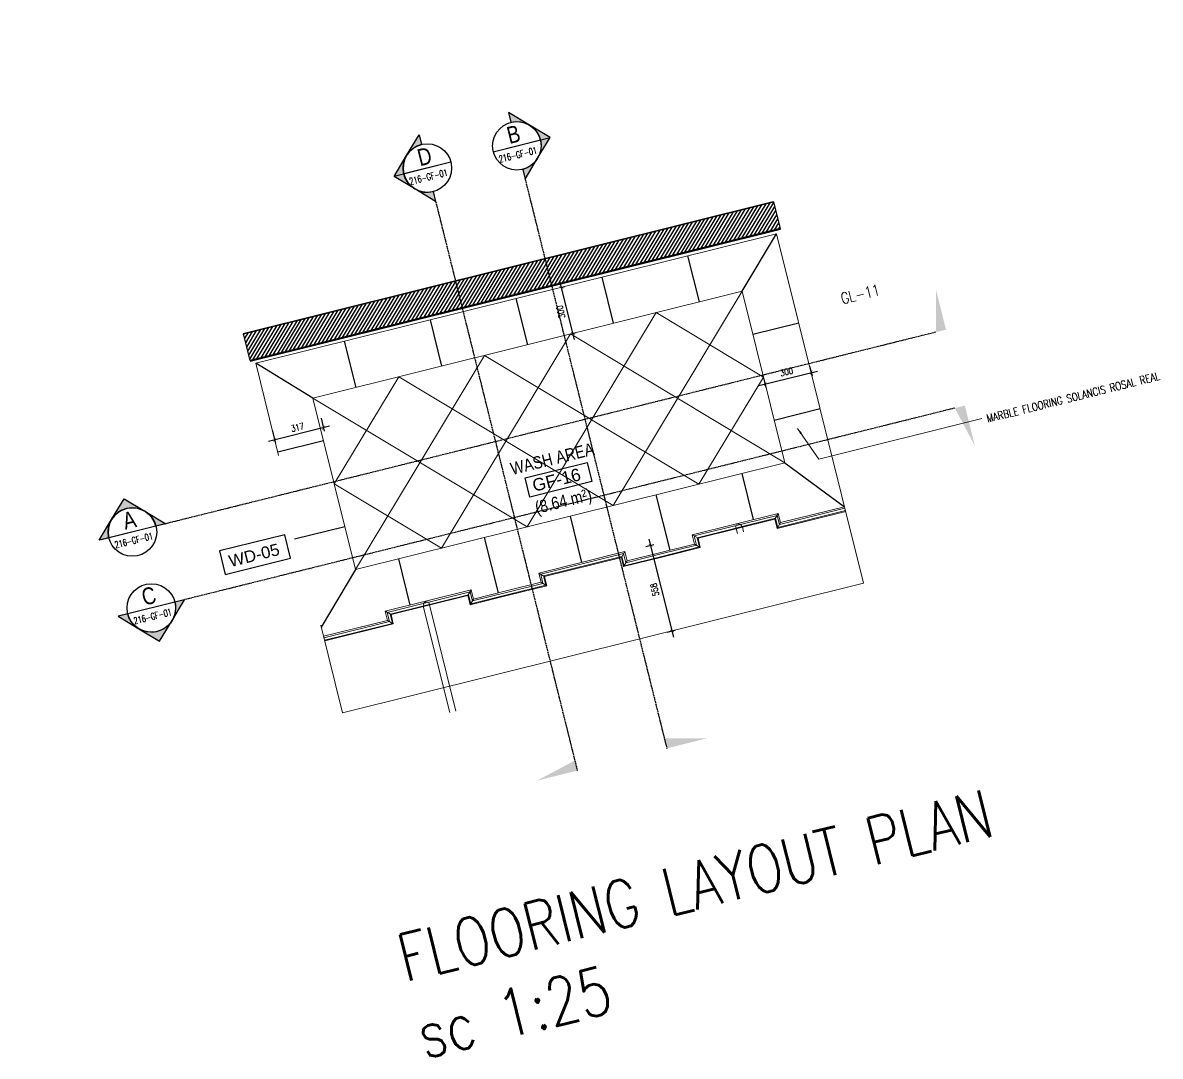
# Model space of a CAD drawing. Header units: inches. Extents: x 252212 to 296477, y 417293 to 492071.
# Drawn here: x 283199 to 290382, y 464169 to 470697 of the extents above; entities that cross this region are included whole.
import ezdxf
from ezdxf.enums import TextEntityAlignment as Align

# ---------------------------------------------------------------- set-up
doc = ezdxf.new("R2010")
doc.units = ezdxf.units.IN
doc.header["$MEASUREMENT"] = 0
doc.set_wipeout_variables(frame=1)
for name, pattern in [('ACAD_ISO04W100', [30, 24, -3, 0, -3]), ('ACAD_ISO10W100', [18, 12, -3, 0, -3]), ('DRAWING LIST$0$PHANTOM-Z', [69.2, 60, -1.4, 2.5, -1.4, 2.5, -1.4])]:
    doc.linetypes.add(name, pattern=pattern)
for name, color, linetype in [('0 toilet wall finishing', 8, 'Continuous'), ('8', 8, 'Continuous'), ('A-AXIS', 1, 'Continuous'), ('A-TXT3', 2, 'Continuous'), ('Layer3', 7, 'Continuous'), ('MARBLE 2', 6, 'Continuous'), ('xref grd floor$0$CQ Wall hatch_CHB', 8, 'Continuous')]:
    doc.layers.add(name, color=color, linetype=linetype)
for name, color, linetype, lineweight in [('A-Dim-ID', 9, 'Continuous', 20), ('A-DOOR', 134, 'Continuous', 18), ('CUTTING LN', 162, 'ACAD_ISO10W100', 25), ('ID-NOTES', 3, 'Continuous', 0), ('Marble', 6, 'Continuous', 0)]:
    doc.layers.add(name, color=color, linetype=linetype, lineweight=lineweight)
doc.styles.add('ARIAL', font='arial.ttf')
doc.styles.add('ARIAL-REG', font='arial.ttf', dxfattribs={"height": 50})
doc.styles.add('ID-ARIAL', font='arial.ttf')
doc.styles.add('ID-ROMA', font='ROMANS.shx', dxfattribs={"width": 0.8})
doc.styles.add('ID-ROMANS', font='romans.shx', dxfattribs={"width": 0.8})
doc.styles.add('ST9', font='romans.shx', dxfattribs={"width": 0.8})
doc.styles.add('TXT2', font='romans.shx', dxfattribs={"width": 0.9})
doc.styles.add('ZZ-Dim All', font='romans.shx', dxfattribs={"width": 0.8})
doc.dimstyles.new('DIM 0200', dxfattribs={"dimscale": 200, "dimtxt": 1, "dimasz": 0.8, "dimexe": 0.5, "dimexo": 1, "dimgap": 0.4, "dimtad": 1, "dimdec": 0, "dimrnd": 10, "dimdsep": 46, "dimtxsty": 'ZZ-Dim All', "dimblk1": 'ARCHTICK', "dimblk2": 'ARCHTICK', "dimsah": 1, "dimcen": 1, "dimdle": 0.5, "dimclrd": 256, "dimclre": 256, "dimclrt": 256, "dimadec": 0, "dimazin": 2, "dimtfac": 1, "dimtdec": 0, "dimtix": 1, "dimtmove": 2, "dimatfit": 2, "dimfxl": 1, "dimfxlon": 1, "dimtolj": 1, "dimtzin": 0, "dimlwd": -1, "dimlwe": -1, "dimarcsym": 0})
doc.dimstyles.new('DIM-20', dxfattribs={"dimscale": 1000, "dimtxt": 0.044, "dimasz": 0.035, "dimexe": 0.022, "dimexo": 0.022, "dimgap": 0.022, "dimtad": 1, "dimdec": 0, "dimzin": 0, "dimdsep": 46, "dimtxsty": 'ST9', "dimblk1": 'ARCHTICK', "dimblk2": 'ARCHTICK', "dimsah": 1, "dimcen": 0.08800000000000001, "dimdle": 0.04, "dimclrd": 256, "dimclre": 256, "dimclrt": 3, "dimadec": 0, "dimazin": 0, "dimtfac": 1, "dimtdec": 0, "dimtix": 1, "dimtofl": 0, "dimtmove": 1, "dimatfit": 3, "dimldrblk": 'CLOSED', "dimfxl": 1, "dimtolj": 1, "dimtzin": 0, "dimarcsym": 0})

# ---------------------------------------------------------------- blocks, each defined once
blk = doc.blocks.new('_ARCHTICK')
at = {"color": 0, "linetype": 'ByBlock', "const_width": 0.15}
blk.add_lwpolyline([(-0.5, -0.5), (0.5, 0.5)], dxfattribs=at)
blk = doc.blocks.new('*D97')
at = {"layer": 'A-Dim-ID', "lineweight": -2, "transparency": 16777216}
for p, q in [((287848.0339372155, 468405.2779515981), (288216.7930277267, 468497.0245885885)), ((288168.0721023613, 468527.1755208884), (288183.2880113911, 468466.0179138174)), ((287876.9422688379, 468454.7601730458), (287892.1622221615, 468393.5863106643))]:
    blk.add_line(p, q, dxfattribs=at)
at = {"layer": 'Defpoints', "color": 0, "transparency": 16777216}
for p in [(288162.7604680561, 468548.5246787408, -2.210991648221918e-07), (288177.9763770859, 468487.3670716698), (287871.6306345327, 468476.1093308982, -2.210991648221918e-07)]:
    blk.add_point(p, dxfattribs=at)
at = {"layer": 'A-Dim-ID', "lineweight": -2, "transparency": 16777216, "xscale": 20, "yscale": 20, "zscale": 20}
for p, rotation in [((288177.9763770859, 468487.3670716698), 13.9714232829857), ((287886.8505878563, 468414.9354685167), 193.9714232829857)]:
    blk.add_blockref('_ARCHTICK', p, dxfattribs=dict(at, rotation=rotation))
at = {"layer": 'A-Dim-ID', "color": 3, "transparency": 16777216, "insert": (288022.2730897064, 468491.9087532661), "char_height": 40, "attachment_point": 5, "rotation": 13.97142328298572, "style": 'ST9'}
blk.add_mtext('\\A1;300', dxfattribs=at)
blk = doc.blocks.new('_CLOSED')
at = {"color": 0, "linetype": 'ByBlock'}
for p, q in [((-1, 0.1666666666666666), (0, 0)), ((-1, 0.1666666666666666), (-1, -0.1666666666666666)), ((0, 0), (-1, -0.1666666666666666)), ((0, 0), (-1, 0))]:
    blk.add_line(p, q, dxfattribs=at)
blk = doc.blocks.new('*D98')
at = {"layer": 'A-Dim-ID', "lineweight": -2, "transparency": 16777216}
for p, q in [((285083.0922177239, 468199.2991728967), (285103.3800085717, 468117.7560499342)), ((285136.8850249072, 468148.7627247053), (284751.3376420728, 468052.8391890264)), ((284775.1628114507, 468122.7522660097), (284795.4659270188, 468041.1475480927))]:
    blk.add_line(p, q, dxfattribs=at)
at = {"layer": 'Defpoints', "color": 0, "transparency": 16777216}
for p in [(285077.7805834187, 468220.648330749, -2.210991648221918e-07), (284769.8511771454, 468144.1014238621, -2.210991648221918e-07), (284790.1542927135, 468062.4967059451)]:
    blk.add_point(p, dxfattribs=at)
at = {"layer": 'A-Dim-ID', "lineweight": -2, "transparency": 16777216, "xscale": 20, "yscale": 20, "zscale": 20}
for p, rotation in [((285098.0683742664, 468139.1052077865), 13.9714232829857), ((284790.1542927135, 468062.4967059451), 193.9714232829857)]:
    blk.add_blockref('_ARCHTICK', p, dxfattribs=dict(at, rotation=rotation))
at = {"layer": 'A-Dim-ID', "color": 3, "transparency": 16777216, "insert": (284933.9709407254, 468141.5584400386), "char_height": 40, "attachment_point": 5, "rotation": 13.971423282985718, "style": 'ST9'}
blk.add_mtext('\\A1;317', dxfattribs=at)
blk = doc.blocks.new('*D99')
at = {"layer": 'A-Dim-ID', "lineweight": -2, "transparency": 16777216}
for p, q in [((286683.024578944, 468696.3759698153), (286591.275078789, 469065.1465683007)), ((286607.0397026144, 469027.8493555121), (286622.2817535601, 469031.6415519653)), ((286678.5083217482, 468736.4717571651), (286694.7162198777, 468740.5042547613))]:
    blk.add_line(p, q, dxfattribs=at)
at = {"layer": 'Defpoints', "color": 0, "transparency": 16777216}
for p in [(286585.6905447619, 469022.5377212069, -4.179565382828037e-07), (286600.9325957076, 469026.32991766), (286657.1591638957, 468731.1601228599, -2.210991648221918e-07)]:
    blk.add_point(p, dxfattribs=at)
at = {"layer": 'A-Dim-ID', "lineweight": -2, "transparency": 16777216, "xscale": 20, "yscale": 20, "zscale": 20}
for p, rotation in [((286600.9325957077, 469026.32991766), 103.9714232829857), ((286673.3670620253, 468735.192620456), 283.9714232829857)]:
    blk.add_blockref('_ARCHTICK', p, dxfattribs=dict(at, rotation=rotation))
at = {"layer": 'A-Dim-ID', "color": 3, "transparency": 16777216, "insert": (286596.3923456937, 468870.6208762934), "char_height": 40, "attachment_point": 5, "rotation": 103.97142328298571, "style": 'ST9'}
blk.add_mtext('\\A1;300', dxfattribs=at)
blk = doc.blocks.new('*D100')
at = {"layer": 'A-Dim-ID', "lineweight": -2, "transparency": 16777216}
for p, q in [((287133.7196780748, 467389.5760798354), (287184.7183272247, 467402.2644573451)), ((287153.7116524536, 467435.7694736806), (287307.7506804083, 466816.6373320008)), ((287268.4436721923, 466848.077239437), (287319.4423213421, 466860.7656169467))]:
    blk.add_line(p, q, dxfattribs=at)
at = {"layer": 'Defpoints', "color": 0, "transparency": 16777216}
for p in [(287112.3705202225, 467384.26444553, -2.210991648221918e-07), (287247.09451434, 466842.7656051317, -2.210991648221918e-07), (287298.0931634897, 466855.4539826414)]:
    blk.add_point(p, dxfattribs=at)
at = {"layer": 'A-Dim-ID', "lineweight": -2, "transparency": 16777216, "xscale": 20, "yscale": 20, "zscale": 20}
for p, rotation in [((287163.3691693723, 467396.9528230398), 103.9714232829857), ((287298.0931634897, 466855.4539826415), 283.9714232829857)]:
    blk.add_blockref('_ARCHTICK', p, dxfattribs=dict(at, rotation=rotation))
at = {"layer": 'A-Dim-ID', "color": 3, "transparency": 16777216, "insert": (287189.9736832582, 467116.063010076), "char_height": 40, "attachment_point": 5, "rotation": 103.97142328298571, "style": 'ST9'}
blk.add_mtext('\\A1;558', dxfattribs=at)
blk = doc.blocks.new('TAG-WIN')
at = {"color": 1}
blk.add_wipeout([(-3.3414880591262914, -7.105427357601002e-15), (3.3414880591262026, -7.105427357601002e-15), (4.503754163611903, 2.0131039448843), (3.3414880591262026, 3.999999999999993), (-3.3414880591262914, 3.999999999999993), (-4.496188597505579, 1.999999999999993)], dxfattribs=at)
at = {"color": 2, "style": 'TXT2', "width": 0.8}
blk.add_attdef('AW01', text='', height=2, dxfattribs=at).set_placement((0, 1.999999999999993), align=Align.MIDDLE)
blk = doc.blocks.new('DRAWING LIST$0$tail')
at = {"color": 3}
blk.add_solid([(-3.552713678800501e-15, 0), (-3.552713678800501e-15, 0.125), (0.4999999999999964, 0)], dxfattribs=at)
blk = doc.blocks.new('XCROSS')
h = blk.add_hatch(color=256)
edge = h.paths.add_edge_path()
edge.add_arc((9961.738320552511, 1046.518818544864), 153.2160000000183, 89.9999999999968, 269.9999999999968)
edge.add_line((9961.738320552802, 893.3028185448493), (9961.738320552757, 829.83867337229))
edge.add_line((9961.73832055257, 829.838673371647), (9853.3982479663, 938.1787459579327))
edge.add_line((9853.398247966252, 938.178745958372), (9745.058175379982, 1046.518818544658))
edge.add_line((9745.058175380167, 1046.518818545213), (9853.398247966452, 1154.858891131482))
edge.add_line((9853.398247966426, 1154.858891131182), (9961.73832055273, 1263.198963717514))
edge.add_line((9961.73832055257, 1263.198963717499), (9961.738320552573, 1199.73481854486))
h = blk.add_hatch(color=256)
edge = h.paths.add_edge_path()
edge.add_arc((10544.09338793659, 1046.518818545796), 153.2160000000183, -90, 90, ccw=False)
edge.add_line((10544.09338793682, 893.3028185457224), (10544.09338793685, 829.8386733731231))
edge.add_line((10544.09338793706, 829.8386733732186), (10652.43346052336, 938.1787459594757))
edge.add_line((10652.43346052303, 938.1787459600018), (10760.77353310933, 1046.518818546259))
edge.add_line((10760.77353310923, 1046.518818545796), (10652.43346052297, 1154.858891132099))
edge.add_line((10652.43346052355, 1154.858891132288), (10544.09338793721, 1263.198963718658))
edge.add_line((10544.09338793694, 1263.198963718547), (10544.09338793695, 1199.734818545903))
h = blk.add_hatch(color=256)
edge = h.paths.add_edge_path()
edge.add_arc((7599.463477577083, -734.6547936539864), 153.2160000000183, -1.326768385372506e-11, 179.9999999999868)
edge.add_line((7446.247477577417, -734.6547936532879), (7382.783332404861, -734.6547936532419))
edge.add_line((7382.783332404797, -734.6547936534625), (7491.123404991083, -626.3147210671935))
edge.add_line((7491.123404990416, -626.3147210672614), (7599.463477576702, -517.9746484809924))
edge.add_line((7599.463477577723, -517.9746484809439), (7707.803550163992, -626.3147210672298))
edge.add_line((7707.803550163168, -626.3147210676107), (7816.143622749468, -734.6547936539051))
edge.add_line((7816.143622749543, -734.6547936534625), (7752.679477576904, -734.6547936534668))
h = blk.add_hatch(color=256)
edge = h.paths.add_edge_path()
edge.add_arc((7599.463477576792, -1229.068046123139), 153.2160000000183, 180.0000000000124, 360.0000000000124, ccw=False)
edge.add_line((7446.247477576951, -1229.068046123139), (7382.783332404377, -1229.06804612316))
edge.add_line((7382.783332403982, -1229.068046123139), (7491.12340499025, -1337.408118709424))
edge.add_line((7491.123404990532, -1337.408118709747), (7599.463477576801, -1445.748191296033))
edge.add_line((7599.46347757685, -1445.748191295657), (7707.803550163136, -1337.408118709388))
edge.add_line((7707.803550163051, -1337.40811870934), (7816.143622749419, -1229.06804612302))
edge.add_line((7816.143622749194, -1229.068046123255), (7752.679477576555, -1229.068046123259))
at = {"color": 181}
for p, q in [((10114.95432055282, 1046.518818544748, 2.201720780543953e-06), (9808.522320552787, 1046.518818544864, 2.201720780543953e-06)), ((10390.8773879371, 1046.518818546494, 2.201722909760977e-06), (10697.3093879369, 1046.518818546087, 2.201722909760977e-06)), ((7752.679477577331, -734.6547936534043, 2.348374299777569e-06), (7446.247477577417, -734.6547936532879, 2.348374299777569e-06)), ((7752.679477576748, -1229.068046122731, 2.348374299777569e-06), (7446.247477576777, -1229.068046123255, 2.348374299777569e-06))]:
    blk.add_line(p, q, dxfattribs=at)
for points, elevation in [([(9961.738320552977, 1199.734818545578, 0.9999999999999999), (9961.73832055286, 893.3028185451403), (9961.738320552977, 829.8386733723455), (9853.398247966194, 938.1787459590705), (9745.058175380109, 1046.518818545563), (9853.398247966426, 1154.858891131182), (9961.738320552628, 1263.198963717674)], 2.201733555874469e-06), ([(10544.09338793746, 1199.734818546218, -0.9999999999999999), (10544.09338793706, 893.3028185461299), (10544.09338793717, 829.838673373335), (10652.43346052314, 938.17874596006), (10760.77353310934, 1046.518818546319), (10652.43346052355, 1154.858891132288), (10544.09338793717, 1263.198963719246)], 2.201733555874469e-06), ([(7752.679477577098, -734.654793653579, 0.9999999999999999), (7446.247477577301, -734.6547936529969), (7382.783332404622, -734.6547936532879), (7491.123404991173, -626.314721067436), (7599.463477577374, -517.9746484807692), (7707.803550163342, -626.3147210672032), (7816.143622749834, -734.6547936531715)], 2.348374299777569e-06), ([(7752.679477576399, -1229.068046123139, -0.9999999999999999), (7446.24747757666, -1229.068046123255), (7382.783332404215, -1229.068046122615), (7491.123404990765, -1337.408118709689), (7599.463477576501, -1445.748191295657), (7707.803550163168, -1337.408118709165), (7816.14362274931, -1229.068046123371)], 2.348374299777569e-06)]:
    blk.add_lwpolyline(points, format="xyb", close=True, dxfattribs=dict(at, elevation=elevation))
for centre in [(9961.73832055286, 1046.518818545388, 2.201720780543953e-06), (10544.09338793671, 1046.518818546261, 2.201722909760977e-06), (7599.463477577199, -734.654793653579, 2.348374299777569e-06), (7599.463477576675, -1229.068046122848, 2.348374299777569e-06)]:
    blk.add_circle(centre, 153.216, dxfattribs=at)
at = {"layer": 'A-AXIS'}
for points, elevation in [([(10114.95432055276, 1046.518818545155), (9745.738320553035, 1046.518818545213)], 2.201733555874469e-06), ([(10390.87738793675, 1046.518818546785), (10760.09338793706, 1046.518818546028)], 2.201733555874469e-06), ([(7803.815779860015, -734.6547936536372), (7395.111175294383, -734.6547936538118)], 2.348374299777569e-06), ([(7803.815779859724, -1229.068046123255), (7395.111175293976, -1229.068046123488)], 2.348374299777569e-06)]:
    blk.add_lwpolyline(points, dxfattribs=dict(at, elevation=elevation))
at = {"layer": 'CUTTING LN', "linetype": 'ACAD_ISO04W100', "ltscale": 0.5}
for p, q in [((9961.738320552977, 829.8386733723455, 2.201733555874469e-06), (9961.73832055321, -2875.57245039125, 2.201722466170728e-06)), ((10544.09338793717, 829.838673373335, 2.201733555874469e-06), (10544.09338793764, -2875.572450390202, 2.201722466170728e-06)), ((12827.69378045027, -734.6547936530551, 2.348374299777569e-06), (7803.815779860131, -734.6547936537536, 2.348374299777569e-06)), ((12827.69378044968, -1229.06804612308, 2.348374299777569e-06), (7803.815779859433, -1229.068046123604, 2.348374299777569e-06))]:
    blk.add_line(p, q, dxfattribs=at)
at = {"linetype": 'DRAWING LIST$0$PHANTOM-Z', "rotation": 90}
for p, xscale, yscale, zscale in [((12893.35778045026, -734.6547936531715, 2.348374299777569e-06), 525.3120000000036, 525.3120000000036, 525.3120000000036), ((12893.35778045026, -1229.068046123022, 2.348374299777569e-06), -525.3120000000038, 525.3120000000026, 525.3119999999998)]:
    blk.add_blockref('DRAWING LIST$0$tail', p, dxfattribs=dict(at, xscale=xscale, yscale=yscale, zscale=zscale))
at = {"xscale": -525.3120000000011, "yscale": 525.3120000000011, "zscale": 525.3119999999999, "rotation": 359.9999999999816}
blk.add_blockref('DRAWING LIST$0$tail', (9961.738320552919, -2875.570271932287, 2.201722466174199e-06), dxfattribs=at)
at = {"xscale": 525.3120000000026, "yscale": 525.3120000000026, "zscale": 525.3120000000026}
blk.add_blockref('DRAWING LIST$0$tail', (10544.09338793921, -2875.572450390202, 2.201722466170728e-06), dxfattribs=at)
at = {"color": 254, "transparency": 16777216, "style": 'ID-ARIAL', "width": 0.8}
for s, p in [('D', (9918.977327696397, 1068.492604659812, 2.201720780539757e-06)), ('B', (10501.33239508088, 1068.492604660278, 2.20172290975678e-06)), ('A', (7558.812712497253, -710.5707797646173, 2.348374299777569e-06)), ('C', (7558.812712497427, -1204.984032231383, 2.348374299777569e-06))]:
    blk.add_text(s, height=107.3862347938775, dxfattribs=at).set_placement(p)
at = {"color": 0, "ltscale": 2, "transparency": 16777216, "style": 'ID-ROMA', "width": 0.7}
for height, p in [(42.954493917551, (9832.002490010462, 969.3569925888442, 2.201720780539757e-06)), (42.95449391755103, (10414.35755739477, 969.3569925891934, 2.20172290975678e-06)), (42.95449391755102, (7471.837874811725, -809.706391834945, 2.348374299777569e-06)), (42.95449391755102, (7471.837874811084, -1304.119644302467, 2.348374299777569e-06))]:
    blk.add_text('216-GF-01', height=height, dxfattribs=at).set_placement(p)

msp = doc.modelspace()

# ---------------------------------------------------------------- hatches: boundary and pattern name
at = {"layer": 'xref grd floor$0$CQ Wall hatch_CHB'}
h = msp.add_hatch(dxfattribs=at)
h.set_pattern_fill('ANSI31,_O', color=8, scale=149.9999999999999)
h.set_pattern_definition([(58.97142328298568, (251864.5371678549, 417553.8101444453), (-16.06706840326393, 9.664978682068444), [])])
h.paths.add_polyline_path([(284592.4872975707, 468732.5750010799), (287940.4368696467, 469565.5391827243), (287982.3867375679, 469396.929240724), (284634.4371654919, 468563.9650590796)])

# ---------------------------------------------------------------- linework, layer by layer
msp.add_line((287983.7268253412, 469391.5111408246, 3.827134843417161e-06), (284635.9377441324, 468557.9873048678, -1.849897151871121e-07))
at = {"ltscale": 0.1, "elevation": 2.49521222597683e-07}
msp.add_lwpolyline([(284592.4872975707, 468732.5750010799), (287940.4368696467, 469565.5391827243), (287982.3867375679, 469396.929240724), (284634.4371654919, 468563.9650590796)], close=True, dxfattribs=at)
at = {"layer": '8'}
for p, q in [((287938.1307057524, 469565.477294362, 2.49521222597683e-07), (284590.1945879883, 468732.516460128, 2.49521222597683e-07)), ((287938.2472558712, 469565.5062918341, 5.26638491365679e-08), (284590.3111381071, 468732.5454576, 5.26638491365679e-08))]:
    msp.add_line(p, q, dxfattribs=at)
at = {"layer": '8', "ltscale": 0.1}
for p, q in [((287741.0773872845, 469000.8296858252, 2.49521222597683e-07), (287959.8135321378, 469364.4171925122, 2.49521222597683e-07)), ((287397.6743557083, 469224.5278532549, 2.84220577754912e-08), (287470.1030798158, 468933.4136358309, 2.84220577754912e-08)), ((286855.7152549091, 469089.6930802009, 2.84220577754912e-08), (286928.1439790166, 468798.5788627769, 2.84220577754912e-08)), ((286313.7561552673, 468954.8583024947, 2.84220577754912e-08), (286386.1848793748, 468663.7440850708, 2.84220577754912e-08)), ((285771.7970544681, 468820.0235294407, 2.84220577754912e-08), (285844.2257785756, 468528.9093120168, 2.84220577754912e-08)), ((287808.5031554559, 468729.838878325, 2.49521222597683e-07), (288099.6175517241, 468802.2513269345, 2.49521222597683e-07)), ((285229.8379548264, 468685.1887517347, 2.84220577754912e-08), (285302.2666789339, 468394.0745343107, 2.84220577754912e-08)), ((285031.2818723675, 468326.6557892477, 2.49521222597683e-07), (284670.0844317653, 468545.9381655941, 2.49521222597683e-07)), ((287943.3423162871, 468187.8771361258, 2.49521222597683e-07), (288234.4567125554, 468260.2895847353, 2.49521222597683e-07)), ((285098.6884041101, 468055.7273699043, 2.49521222597683e-07), (284809.7960109818, 467983.9127959578, 2.49521222597683e-07)), ((288010.7592091212, 467916.9070722402, 2.49521222597683e-07), (288388.7498510781, 467639.9963239508, 2.495212225976826e-07)), ((287739.7796705228, 467849.4971404847, 2.49521222597683e-07), (287812.2083946303, 467558.3829230608, 2.49521222597683e-07)), ((287197.8223190057, 467714.6553365064, 2.49521222597683e-07), (287284.73644385, 467365.3196585837, 2.49521222597683e-07)), ((286655.8632182066, 467579.8205634524, 2.49521222597683e-07), (286728.291942314, 467288.7063460284, 2.49521222597683e-07)), ((285233.5275643626, 467513.7656300312, 2.49521222597683e-07), (284915.6515227747, 467434.7461299078, 2.49521222597683e-07)), ((286113.9041185647, 467444.9857857464, 2.49521222597683e-07), (286200.818243409, 467095.6501078237, 2.49521222597683e-07)), ((285571.9432504278, 467310.1431117795, 2.49521222597683e-07), (285644.3719745353, 467019.0288943555, 2.49521222597683e-07)), ((285300.9601986822, 467242.7323060068, 2.49521222597683e-07), (285084.6264509073, 466879.7611484097, 2.49521222597683e-07))]:
    msp.add_line(p, q, dxfattribs=at)
at = {"layer": 'A-TXT3', "elevation": 4.706203874198748e-07}
msp.add_lwpolyline([(286372.1181261251, 467822.0956963482), (286762.8297458662, 467919.3040854206), (286792.8967577775, 467798.4551439161), (286402.1851380365, 467701.2467548439)], close=True, dxfattribs=at)
at = {"layer": 'Layer3', "elevation": 3.239685538165038e-07}
msp.add_lwpolyline([(284854.1910017312, 467463.2105466914), (284441.3859891743, 467360.5053589158), (284478.2067239779, 467212.5110440992), (284891.0117365348, 467315.2162318748)], close=True, dxfattribs=at)
at = {"layer": 'Marble', "ltscale": 1000}
for p, q in [((287741.0800131224, 469000.8340510203, 2.49521222597683e-07), (286926.8374970172, 467647.2366315681, 2.49521222597683e-07)), ((287199.1182824404, 468865.9949060468, 2.49521222597683e-07), (286384.8783944707, 467512.4018556093, 2.49521222597683e-07)), ((287199.1182732495, 468865.9948907678, 2.49521222597683e-07), (287875.9191751222, 468458.8723140521, 2.49521222597683e-07)), ((286657.1591822481, 468731.1601274257, 2.49521222597683e-07), (285842.9192965762, 467377.567080808, 2.49521222597683e-07)), ((286657.1591753549, 468731.1601159665, 2.49521222597683e-07), (288010.7565889974, 467916.9176033561, 2.49521222597683e-07)), ((286115.2000774039, 468596.3253476472, 2.49521222597683e-07), (285300.9601940297, 467242.7323048493, 2.49521222597683e-07)), ((286115.2000728085, 468596.3253400077, 2.49521222597683e-07), (287468.8106415956, 467782.0749140562, 2.49521222597683e-07)), ((285573.2409772117, 468461.4905690262, 2.49521222597683e-07), (285166.1210355247, 467784.6940476273, 2.49521222597683e-07)), ((285573.240974914, 468461.4905652064, 2.49521222597683e-07), (286926.8515475209, 467647.2401369571, 2.49521222597683e-07)), ((287875.9191751223, 468458.8723140519, 2.49521222597683e-07), (287468.7965949117, 467782.0714063693, 2.49521222597683e-07)), ((285031.2818723675, 468326.6557892477, 2.49521222597683e-07), (286384.8924487942, 467512.4053587007, 2.49521222597683e-07)), ((285842.9263237381, 467377.5688323537, 2.49521222597683e-07), (285166.1210355247, 467784.6940476273, 2.49521222597683e-07))]:
    msp.add_line(p, q, dxfattribs=at)
at = {"layer": 'Marble', "ltscale": 1000, "elevation": 2.49521222597683e-07}
msp.add_lwpolyline([(284814.9266701232, 467963.2734143354), (284670.0844317653, 468545.9381655941), (287959.8135321378, 469364.4171925121), (288508.9620562339, 467156.7161117772), (285219.2329558613, 466338.2370848592), (285081.6810710016, 466891.1021229996)], dxfattribs=at)
msp.add_lwpolyline([(285031.2818723675, 468326.6557892477), (287741.0808828066, 469000.8305554811), (288010.7592091212, 467916.9070722401), (285300.9601986821, 467242.7323060067)], close=True, dxfattribs=at)
at = {"layer": 'MARBLE 2', "color": 8, "lineweight": 0}
for p, q in [((287948.5551204345, 467561.4521603087, 2.495212225976826e-07), (287970.3813389232, 467597.736083634, 2.495212225976826e-07)), ((287963.0413958125, 467503.2271843475, 2.495212225976826e-07), (287984.8676143012, 467539.5111076729, 2.495212225976826e-07)), ((287463.2335336087, 467440.7049717083, 2.495212225976826e-07), (287426.9496102832, 467462.5311901969, 2.495212225976826e-07)), ((287477.7198089866, 467382.4799957472, 2.495212225976826e-07), (287441.4358856612, 467404.3062142358, 2.495212225976826e-07)), ((286979.2629794427, 467320.2939177443, 2.495212225976826e-07), (287001.0891979314, 467356.5778410697, 2.495212225976826e-07)), ((286993.7492548207, 467262.0689417831, 2.495212225976826e-07), (287015.5754733094, 467298.3528651085, 2.495212225976826e-07)), ((286493.941392617, 467199.5467291439, 2.495212225976826e-07), (286457.6574692915, 467221.3729476326, 2.495212225976826e-07)), ((286009.9710554206, 467079.1357291579, 2.495212225976826e-07), (286031.7972739093, 467115.4196524833, 2.495212225976826e-07)), ((286508.4276679948, 467141.3217531828, 2.495212225976826e-07), (286472.1437446694, 467163.1479716714, 2.495212225976826e-07)), ((286024.4573307977, 467020.9107532008, 2.495212225976826e-07), (286046.2835492864, 467057.1946765261, 2.495212225976826e-07)), ((285526.1217105507, 466958.7548318657, 2.495212225976826e-07), (285489.8377872254, 466980.5810503543, 2.495212225976826e-07)), ((285539.1357439719, 466900.1635646, 2.495212225976826e-07), (285502.8518206466, 466921.9897830886, 2.495212225976826e-07))]:
    msp.add_line(p, q, dxfattribs=at)
at = {"layer": 'MARBLE 2', "lineweight": 0, "elevation": 2.495212225976826e-07}
for points in [[(288388.7498510781, 467639.9963239508), (287984.8676143011, 467539.5111076729), (287970.3813389232, 467597.736083634), (287970.3813389232, 467597.736083634), (287426.9496102832, 467462.5311901969), (287441.4358856612, 467404.3062142358), (287228.5057879697, 467351.3295666632)], [(288391.1565768741, 467630.3207427416), (287977.599396772, 467527.4284169551), (287963.1131213941, 467585.6533929163), (287439.032301001, 467455.2629726679), (287453.518576379, 467397.0379967067), (287230.9130245641, 467341.6541125398)], [(288394.8905914725, 467615.3091608058), (287966.3228191065, 467508.682225094), (287951.8365437285, 467566.9072010552), (287457.7784928622, 467443.9863950023), (287472.26476824, 467385.7614190411), (287234.6478316618, 467326.6427277765)], [(288395.9771695858, 467610.9408714093), (287963.0413958124, 467503.2271843475), (287948.5551204345, 467561.4521603087), (287463.2335336087, 467440.7049717083), (287477.7198089865, 467382.4799957471), (287235.7346403881, 467322.2744957563)], [(287228.5057862794, 467351.3295662421), (287015.5754733094, 467298.3528651085), (287001.0891979314, 467356.5778410697), (287001.0891979314, 467356.5778410697), (286457.6574692915, 467221.3729476326), (286472.1437446694, 467163.1479716714), (286259.2136469779, 467110.1713240989)], [(287230.9130228737, 467341.6541121186), (287008.3072557803, 467286.2701743907), (286993.8209804023, 467344.4951503518), (286469.7401600093, 467214.1047301035), (286484.2264353872, 467155.8797541423), (286261.6208835723, 467100.4958699755)], [(287234.6478299715, 467326.6427273552), (286997.0306781148, 467267.5239825296), (286982.5444027367, 467325.7489584908), (286488.4863518703, 467202.8281524379), (286502.9726272483, 467144.6031764768), (286265.35569067, 467085.4844852122)], [(287235.7346386977, 467322.2744953351), (286993.7492548208, 467262.0689417831), (286979.2629794428, 467320.2939177442), (286493.9413926169, 467199.5467291439), (286508.4276679948, 467141.3217531827), (286266.4424993963, 467081.1162531918)], [(285098.9952371219, 466821.5109492964), (285502.8518206466, 466921.9897830886), (285488.3655452686, 466980.2147590497), (285488.3655452686, 466980.2147590497), (286031.7972739083, 467115.4196524872), (286046.2835492864, 467057.1946765261), (286259.2136469778, 467110.1713240989)], [(285101.4024737162, 466811.835495173), (285514.9345113643, 466914.7215655595), (285500.4482359863, 466972.9465415207), (286024.5290563792, 467103.3369617695), (286039.0153317573, 467045.1119858082), (286261.6208835721, 467100.4958699755)], [(285105.137280814, 466796.8241104096), (285533.6807032254, 466903.444987894), (285519.1944278475, 466961.6699638551), (286013.2524787137, 467084.5907699083), (286027.7387540918, 467026.3657939472), (286265.3556906699, 467085.4844852122)], [(285106.2240895403, 466792.4558783894), (285539.1357439719, 466900.1635645999), (285524.6494685939, 466958.3885405611), (286009.9710554196, 467079.1357291619), (286024.4573307977, 467020.9107532007), (286266.4424993962, 467081.116253192)]]:
    msp.add_lwpolyline(points, dxfattribs=at)
at = {"layer": 'MARBLE 2', "color": 8, "lineweight": 0, "elevation": 6.2397036924157e-05}
for points in [[(287712.7884675451, 467471.8182768991), (287700.7165713967, 467520.3390901998), (287710.4207340573, 467522.7534694298), (287708.0063548276, 467532.45763209), (287715.7696849555, 467534.3891354737, -0.3444670920980529), (287718.019391719, 467533.3854840924), (287718.9177071025, 467530.0199299896, -0.3994057817575282), (287737.8224708556, 467517.9834697215), (287738.7291417884, 467514.3392691316), (287741.2139583499, 467514.9574872825, -0.3444670920928175), (287743.4636651132, 467513.953835901), (287751.5477011125, 467481.4615085472)], [(285934.2799872623, 466349.2079156621), (285762.8590712546, 467038.2034271624), (285753.154908594, 467035.7890479327), (285750.7405293643, 467045.4932105928), (285742.9771992363, 467043.5617072091, 0.3444670920980529), (285741.4600750823, 467041.6208746771), (285742.243556319, 467038.2267500332, 0.3994057817575282), (285731.1829676187, 467018.7349608401), (285732.0896385518, 467015.0907602502), (285729.6048219903, 467014.4725420994, 0.3444670920928175), (285728.0876978363, 467012.5317095674), (285895.520753695, 466339.5646840141)]]:
    msp.add_lwpolyline(points, format="xyb", dxfattribs=at)

# ---------------------------------------------------------------- texts
at = {"layer": 'A-TXT3', "style": 'ARIAL-REG'}
msp.add_text('GF-16', height=78.39999999999998, rotation=13.97142328115736, dxfattribs=at).set_placement((286569.5755235036, 467809.829768921, 4.706203874198748e-07), align=Align.MIDDLE_CENTER)
at = {"layer": 'A-TXT3', "char_height": 78.39999999999998, "width": 1464.935756147608, "attachment_point": 5, "style": 'ARIAL-REG'}
for s, insert, rotation in [('{\\fArial Narrow|b0|i0|c0|p34;WASH AREA}', (286542.5280606792, 467942.3602057307, 6.797786625922405e-07), 13.9714232829856), ('{\\fArial Narrow|b0|i0|c0|p34;\\P(8.64 m²)}', (286599.9765667295, 467728.4466707643, 7.293476418716152e-07), 13.971423282985567)]:
    msp.add_mtext(s, dxfattribs=dict(at, insert=insert, rotation=rotation))
at = {"layer": 'ID-NOTES', "attachment_point": 1, "style": 'ID-ROMANS'}
for s, insert, char_height, width, rotation in [('MARBLE FLOORING SOLANCIS ROSAL REAL ', (289280.5089216703, 468220.1599912601, -0.0004309094084992412), 49.99999999999999, 1075.057665562781, 13.971423283000052), ('FLOORING LAYOUT PLAN\\Psc 1:25', (285541.8441727161, 464927.9771949544, 1.466518336033709e-07), 300, 6757.121219699296, 13.971423282985665)]:
    msp.add_mtext(s, dxfattribs=dict(at, insert=insert, char_height=char_height, width=width, rotation=rotation))
at = {"layer": 'Layer3', "style": 'ARIAL'}
msp.add_text('WD-05', height=75, rotation=13.9813851138773, dxfattribs=at).set_placement((284510.965190201, 467258.3169502483, 1.009504680166504e-06))

# ---------------------------------------------------------------- dimensions: what is measured, and where the dimension line sits
at = {"layer": 'A-Dim-ID'}
for base, p1, p2, angle, picture, middle in [((286600.9325957076, 469026.32991766, 4.706203874198748e-07), (286657.1591638956, 468731.1601228598, 2.49521222597683e-07), (286585.6905447618, 469022.5377212068, 5.266384913707109e-08), 103.9714232829857, '*D99', (286596.3923456937, 468870.6208762934, 4.706203874198748e-07)), ((288177.9763770859, 468487.3670716698, 4.706203874198748e-07), (287871.6306345327, 468476.1093308983, 2.49521222597683e-07), (288162.7604680561, 468548.5246787407, 2.49521222597683e-07), 13.97142328298588, '*D97', (288022.2730897064, 468491.9087532661, 4.706203874198748e-07)), ((284790.1542927135, 468062.4967059451, 4.706203874198748e-07), (285077.7805834187, 468220.648330749, 2.49521222597683e-07), (284769.8511771455, 468144.1014238622, 2.49521222597683e-07), 13.97142328298503, '*D98', (284933.9709407254, 468141.5584400386, 4.706203874198748e-07)), ((287298.0931634897, 466855.4539826414, 4.706203874198748e-07), (287112.3705202224, 467384.26444553, 2.49521222597683e-07), (287247.0945143399, 466842.7656051317, 2.49521222597683e-07), 103.9714232829857, '*D100', (287189.9736832582, 467116.063010076, 4.706203874198748e-07))]:
    dim = msp.add_linear_dim(base=base, p1=p1, p2=p2, angle=angle, dimstyle='DIM-20', override={"dimtxt": 0.04, "dimasz": 0.02}, dxfattribs=at)
    dim.commit()
    dim.dimension.update_dxf_attribs({"geometry": picture, "text_midpoint": middle})

# ---------------------------------------------------------------- leaders
at = {"layer": 'ID-NOTES'}
msp.add_leader([(288091.7866603569, 468134.8593131301, 4.706203874198748e-07), (288225.5520618016, 467941.3786651848, 4.706203874198748e-07), (289255.122918729, 468197.5341501532, 4.706203874198748e-07)], dimstyle='DIM 0200', override={"dimasz": 0.2, "dimtad": 0, "dimclrd": 8}, dxfattribs=at)

# ---------------------------------------------------------------- next in the draw order: block references
at = {"layer": 'A-DOOR', "xscale": 35.00000000000001, "yscale": 35.00000000000001, "zscale": 35.00000000000001, "rotation": 13.97142328298568}
msp.add_blockref('TAG-WIN', (288504.5848947244, 468915.3575939983, 2.495212225970814e-07), dxfattribs=at).add_auto_attribs({'AW01': 'GL-11'})

# ---------------------------------------------------------------- next in the draw order: block references
at = {"layer": '0 toilet wall finishing', "rotation": 13.97142328298569}
msp.add_blockref('XCROSS', (276339.8000825719, 466358.4507126508, -2.024405745960526e-06), dxfattribs=at)

doc.saveas('drawing.dxf')
